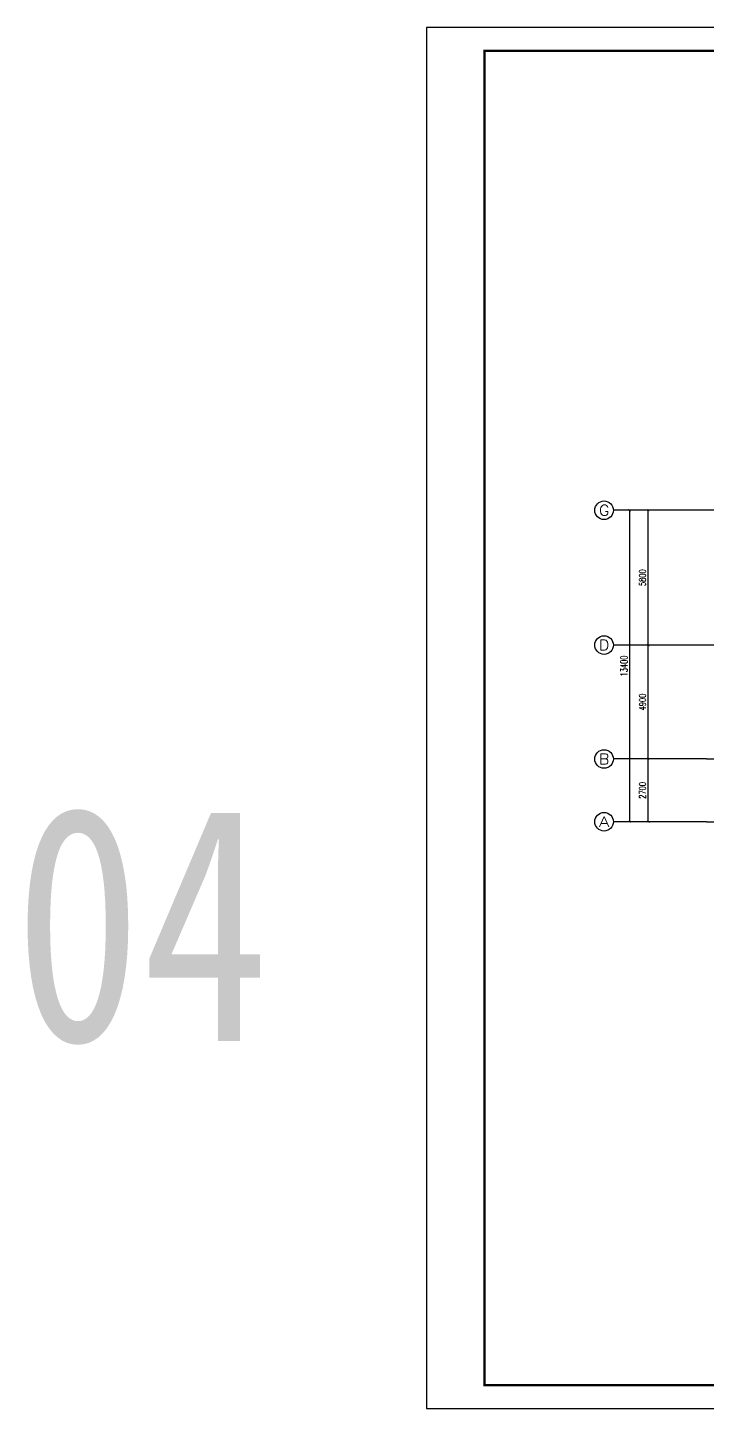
# Model space of a CAD drawing. Extents: x 169490 to 7584583, y -2399407 to 1374371.
# Drawn here: x 435181 to 464380, y 711545 to 770945 of the extents above; entities that cross this region are included whole.
import ezdxf
from ezdxf.enums import TextEntityAlignment as Align

# ---------------------------------------------------------------- set-up
doc = ezdxf.new("R2010")
doc.units = 0
doc.header["$LTSCALE"] = 100
doc.linetypes.add('D3轴线点划线', pattern=[18.5, 12, -3, 0.5, -3])
doc.layers.get('0').update_dxf_attribs({"linetype": 'CONTINUOUS'})
doc.layers.get('DEFPOINTS').update_dxf_attribs({"linetype": 'CONTINUOUS'})
for name, color, linetype in [('AXIS', 3, 'CONTINUOUS'), ('AXIS_TEXT', 4, 'CONTINUOUS'), ('C-AXIS(轴号)', 3, 'CONTINUOUS'), ('C-AXIS-T(字)', 7, 'CONTINUOUS'), ('C-DOTE', 8, 'D3轴线点划线'), ('TEXT', 7, 'CONTINUOUS'), ('图框', 140, 'CONTINUOUS')]:
    doc.layers.add(name, color=color, linetype=linetype)
doc.styles.add('_TCH_AXIS', font='COMPLEX', dxfattribs={"bigfont": 'GBCBIG'})
doc.styles.add('_TCH_DIM_T3', font='SIMPLEX.shx', dxfattribs={"width": 0.705882, "bigfont": 'GBCBIG.shx'})
doc.styles.add('COMPLEX', font='COMPLEX')
doc.styles.add('黑体', font='simhei.ttf', dxfattribs={"width": 0.7})
doc.dimstyles.new('_TCH_ARCH&&100', dxfattribs={"dimtxt": 297.5, "dimasz": 100, "dimexe": 250, "dimexo": 300, "dimgap": 100, "dimtad": 1, "dimdec": 0, "dimzin": 0, "dimdsep": 46, "dimtxsty": '_TCH_DIM_T3', "dimblk": 'ARCHTICK', "dimcen": 0.09, "dimclrt": 7, "dimazin": 2, "dimtfac": 1, "dimtdec": 0, "dimtix": 1, "dimtmove": 2, "dimatfit": 3, "dimfxl": 1, "dimtolj": 1, "dimtzin": 0, "dimarcsym": 0})

# ---------------------------------------------------------------- blocks, each defined once
blk = doc.blocks.new('_ARCHTICK')
at = {"const_width": 0.15}
blk.add_lwpolyline([(-0.5, -0.5), (0.5, 0.5)], dxfattribs=at)
blk = doc.blocks.new('*D1641')
at = {"layer": 'AXIS', "color": 0, "lineweight": -2, "transparency": 16777216}
for p, q in [((464080, 750182), (460830, 750182)), ((461080, 736782), (461080, 750182)), ((464080, 736782), (460830, 736782))]:
    blk.add_line(p, q, dxfattribs=at)
at = {"layer": 'DEFPOINTS', "color": 0, "transparency": 16777216}
for p in [(461080, 750182), (464380, 750182), (464380, 736782)]:
    blk.add_point(p, dxfattribs=at)
at = {"layer": 'AXIS', "color": 0, "lineweight": -2, "transparency": 16777216, "xscale": 100, "yscale": 100, "zscale": 100}
for p, rotation in [((461080, 750182), 90), ((461080, 736782), 270)]:
    blk.add_blockref('_ARCHTICK', p, dxfattribs=dict(at, rotation=rotation))
at = {"layer": 'AXIS', "color": 7, "transparency": 16777216, "insert": (460831, 743482), "char_height": 297.5, "attachment_point": 5, "rotation": 90, "style": '_TCH_DIM_T3'}
blk.add_mtext('\\A1;13400', dxfattribs=at)
blk = doc.blocks.new('*D1642')
at = {"layer": 'AXIS', "color": 0, "lineweight": -2, "transparency": 16777216}
for p, q in [((464080, 750182), (461630, 750182)), ((461880, 744382), (461880, 750182)), ((464080, 744382), (461630, 744382))]:
    blk.add_line(p, q, dxfattribs=at)
at = {"layer": 'DEFPOINTS', "color": 0, "transparency": 16777216}
for p in [(461880, 750182), (464380, 750182), (464380, 744382)]:
    blk.add_point(p, dxfattribs=at)
at = {"layer": 'AXIS', "color": 0, "lineweight": -2, "transparency": 16777216, "xscale": 100, "yscale": 100, "zscale": 100}
for p, rotation in [((461880, 750182), 90), ((461880, 744382), 270)]:
    blk.add_blockref('_ARCHTICK', p, dxfattribs=dict(at, rotation=rotation))
at = {"layer": 'AXIS', "color": 7, "transparency": 16777216, "insert": (461631, 747282), "char_height": 297.5, "attachment_point": 5, "rotation": 90, "style": '_TCH_DIM_T3'}
blk.add_mtext('\\A1;5800', dxfattribs=at)
blk = doc.blocks.new('*D1643')
at = {"layer": 'AXIS', "color": 0, "lineweight": -2, "transparency": 16777216}
for p, q in [((464080, 744382), (461630, 744382)), ((461880, 739482), (461880, 744382)), ((464080, 739482), (461630, 739482))]:
    blk.add_line(p, q, dxfattribs=at)
at = {"layer": 'DEFPOINTS', "color": 0, "transparency": 16777216}
for p in [(461880, 744382), (464380, 744382), (464380, 739482)]:
    blk.add_point(p, dxfattribs=at)
at = {"layer": 'AXIS', "color": 0, "lineweight": -2, "transparency": 16777216, "xscale": 100, "yscale": 100, "zscale": 100}
for p, rotation in [((461880, 744382), 90), ((461880, 739482), 270)]:
    blk.add_blockref('_ARCHTICK', p, dxfattribs=dict(at, rotation=rotation))
at = {"layer": 'AXIS', "color": 7, "transparency": 16777216, "insert": (461631, 741932), "char_height": 297.5, "attachment_point": 5, "rotation": 90, "style": '_TCH_DIM_T3'}
blk.add_mtext('\\A1;4900', dxfattribs=at)
blk = doc.blocks.new('*D1644')
at = {"layer": 'AXIS', "color": 0, "lineweight": -2, "transparency": 16777216}
for p, q in [((464080, 739482), (461630, 739482)), ((461880, 736782), (461880, 739482)), ((464080, 736782), (461630, 736782))]:
    blk.add_line(p, q, dxfattribs=at)
at = {"layer": 'DEFPOINTS', "color": 0, "transparency": 16777216}
for p in [(461880, 739482), (464380, 739482), (464380, 736782)]:
    blk.add_point(p, dxfattribs=at)
at = {"layer": 'AXIS', "color": 0, "lineweight": -2, "transparency": 16777216, "xscale": 100, "yscale": 100, "zscale": 100}
for p, rotation in [((461880, 739482), 90), ((461880, 736782), 270)]:
    blk.add_blockref('_ARCHTICK', p, dxfattribs=dict(at, rotation=rotation))
at = {"layer": 'AXIS', "color": 7, "transparency": 16777216, "insert": (461631, 738132), "char_height": 297.5, "attachment_point": 5, "rotation": 90, "style": '_TCH_DIM_T3'}
blk.add_mtext('\\A1;2700', dxfattribs=at)
blk = doc.blocks.new('_AXISO')
blk.add_circle((0, 0), 0.5)
at = {"layer": 'AXIS_TEXT', "style": 'COMPLEX', "width": 1.041667}
blk.add_attdef('A', text='', height=0.56, dxfattribs=at).set_placement((-0.25, -0.28), (0.25, -0.28), align=Align.FIT)

msp = doc.modelspace()

# ---------------------------------------------------------------- linework, layer by layer
at = {"ltscale": 10}
msp.add_lwpolyline([(549442.9, 769944.8), (454837.9, 769944.8), (454837.9, 712544.8), (549442.9, 712544.8)], close=True, dxfattribs=at)
at = {"layer": 'C-AXIS(轴号)'}
for p, q in [((464379.5, 750182.3), (460379.5, 750182.3)), ((464379.5, 744382.3), (460379.5, 744382.3)), ((464379.5, 739482.3), (460379.5, 739482.3)), ((464379.5, 736782.3), (460379.5, 736782.3))]:
    msp.add_line(p, q, dxfattribs=at)
at = {"layer": 'C-DOTE'}
for p, q in [((500555.9, 750182.3), (464379.5, 750182.3)), ((483555.9, 744382.3), (464379.5, 744382.3)), ((464379.5, 739482.3), (500555.9, 739482.3)), ((464379.5, 736782.3), (542155.9, 736782.3))]:
    msp.add_line(p, q, dxfattribs=at)
at = {"layer": '图框'}
msp.add_lwpolyline([(452337.9, 711544.8), (557437.9, 711544.8), (557437.9, 770944.8), (452337.9, 770944.8)], close=True, dxfattribs=at)
at = {"layer": '图框', "const_width": 100}
msp.add_lwpolyline([(454837.9, 712544.8), (556437.9, 712544.8), (556437.9, 769944.8), (454837.9, 769944.8)], close=True, dxfattribs=at)

# ---------------------------------------------------------------- block references
at = {"layer": 'C-AXIS(轴号)'}
ref = msp.add_blockref('_AXISO', (459979.5, 750182.3), dxfattribs=dict(at, xscale=800, yscale=800, zscale=800))
ref.add_attrib('A', 'G', dxfattribs={"layer": 'C-AXIS-T(字)', "height": 452.5, "style": '_TCH_AXIS', "width": 1.166667}).set_placement((459753.3, 749956), (460205.8, 749956), align=Align.FIT)
ref = msp.add_blockref('_AXISO', (459979.5, 744382.3), dxfattribs=dict(at, xscale=800, yscale=800, zscale=800))
ref.add_attrib('A', 'D', dxfattribs={"layer": 'C-AXIS-T(字)', "height": 452.5, "style": '_TCH_AXIS', "width": 1.235294}).set_placement((459753.3, 744156), (460205.8, 744156), align=Align.FIT)
ref = msp.add_blockref('_AXISO', (459979.5, 739482.3), dxfattribs=dict(at, xscale=800, yscale=800, zscale=800))
ref.add_attrib('A', 'B', dxfattribs={"layer": 'C-AXIS-T(字)', "height": 452.5, "style": '_TCH_AXIS', "width": 1.235294}).set_placement((459753.3, 739256), (460205.8, 739256), align=Align.FIT)
ref = msp.add_blockref('_AXISO', (459979.5, 736782.3), dxfattribs=dict(at, xscale=800, yscale=800, zscale=800))
ref.add_attrib('A', 'A', dxfattribs={"layer": 'C-AXIS-T(字)', "height": 452.5, "style": '_TCH_AXIS', "width": 1.166667}).set_placement((459753.3, 736556), (460205.8, 736556), align=Align.FIT)

# ---------------------------------------------------------------- texts
at = {"layer": 'TEXT', "color": 1, "style": '黑体', "width": 0.8}
msp.add_text('04', height=10094.18, dxfattribs=at).set_placement((434599, 727352.3))

# ---------------------------------------------------------------- dimensions: what is measured, and where the dimension line sits
at = {"layer": 'AXIS'}
for p1, p2, distance, picture, middle in [((464379.5, 736782.3), (464379.5, 750182.3), 3300, '*D1641', (460830.8, 743482.3)), ((464379.5, 744382.3), (464379.5, 750182.3), 2500, '*D1642', (461630.8, 747282.3)), ((464379.5, 739482.3), (464379.5, 744382.3), 2500, '*D1643', (461630.8, 741932.3)), ((464379.5, 736782.3), (464379.5, 739482.3), 2500, '*D1644', (461630.8, 738132.3))]:
    dim = msp.add_aligned_dim(p1=p1, p2=p2, distance=distance, dimstyle='_TCH_ARCH&&100', dxfattribs=at)
    dim.commit()
    dim.dimension.update_dxf_attribs({"geometry": picture, "text_midpoint": middle})

doc.saveas('drawing.dxf')
